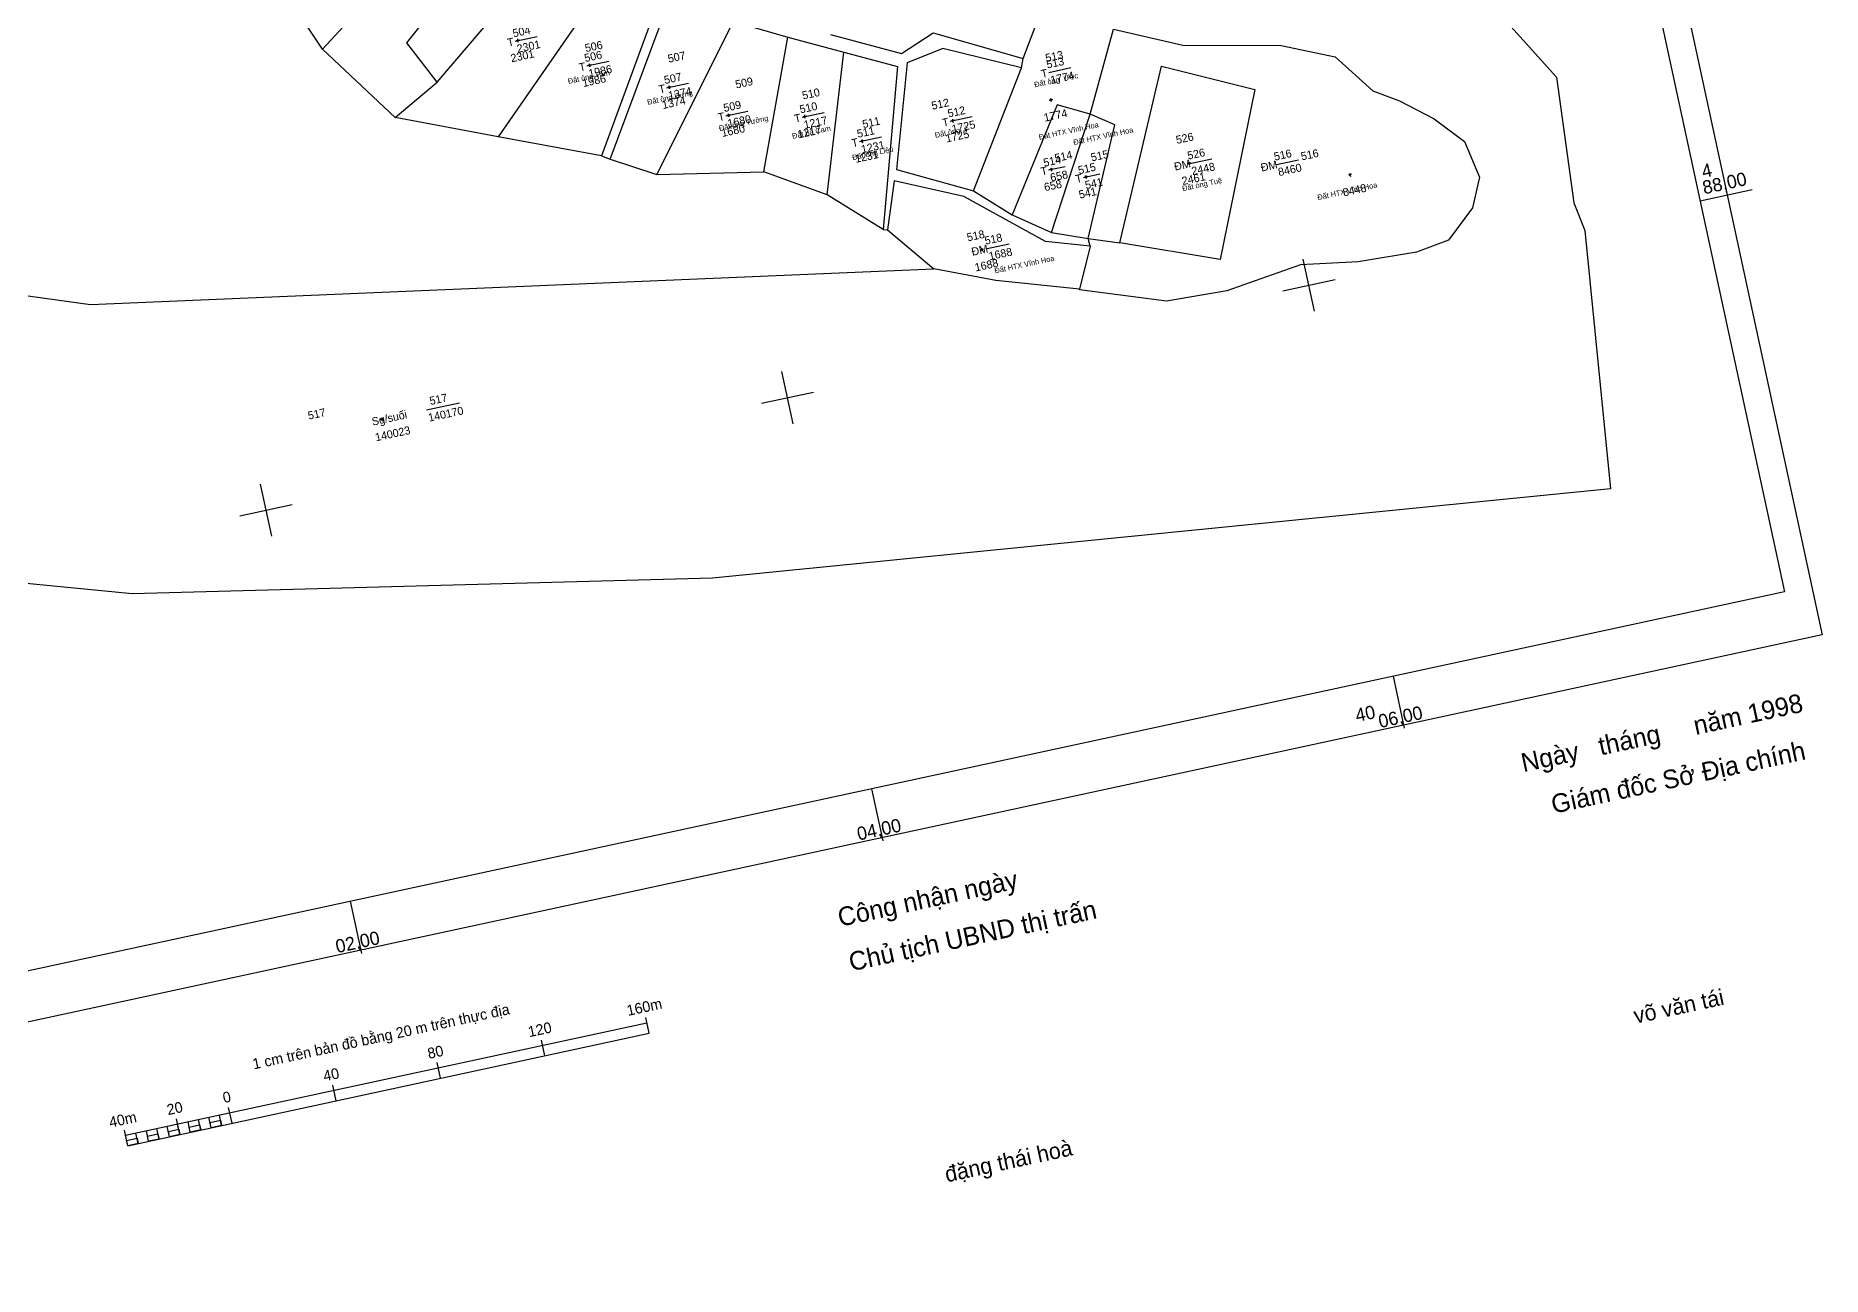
# Model space of a CAD drawing. Extents: x 537054 to 538409, y 1836408 to 1837892.
# Drawn here: x 537739 to 538409, y 1836470 to 1836935 of the extents above; entities that cross this region are included whole.
import ezdxf

# ---------------------------------------------------------------- set-up
doc = ezdxf.new("R2010")
doc.units = 0
for name, color, linetype in [('Level 11', 7, 'Continuous'), ('Level 15', 7, 'Continuous'), ('Level 2', 7, 'Continuous'), ('Level 22', 7, 'Continuous'), ('Level 45', 7, 'Continuous'), ('Level 56', 7, 'Continuous'), ('Level 63', 7, 'Continuous')]:
    doc.layers.add(name, color=color, linetype=linetype)

msp = doc.modelspace()

# ---------------------------------------------------------------- linework, layer by layer
at = {"layer": 'Level 11'}
for p, q in [((537919.91, 1836933.08), (537919.59, 1836933.01)), ((537920.14, 1836933.45), (537919.91, 1836933.08)), ((537919.91, 1836933.08), (537920.27, 1836932.84)), ((537920.08, 1836933.75), (537920.14, 1836933.45)), ((537920.51, 1836933.21), (537920.14, 1836933.45)), ((537920.27, 1836932.84), (537920.51, 1836933.21)), ((537920.27, 1836932.84), (537920.34, 1836932.54)), ((537920.82, 1836933.28), (537920.51, 1836933.21)), ((537946.77, 1836923.8), (537946.46, 1836923.73)), ((537947.01, 1836924.17), (537946.77, 1836923.8)), ((537946.77, 1836923.8), (537947.14, 1836923.56)), ((537946.94, 1836924.47), (537947.01, 1836924.17)), ((537947.38, 1836923.93), (537947.01, 1836924.17)), ((537947.14, 1836923.56), (537947.38, 1836923.93)), ((537947.14, 1836923.56), (537947.2, 1836923.26)), ((537947.69, 1836924), (537947.38, 1836923.93)), ((537976.65, 1836915.55), (537976.35, 1836915.48)), ((537976.89, 1836915.92), (537976.65, 1836915.55)), ((537976.65, 1836915.55), (537977.02, 1836915.31)), ((537976.82, 1836916.23), (537976.89, 1836915.92)), ((537977.26, 1836915.68), (537976.89, 1836915.92)), ((537977.02, 1836915.31), (537977.26, 1836915.68)), ((537977.02, 1836915.31), (537977.09, 1836915)), ((537977.56, 1836915.74), (537977.26, 1836915.68)), ((538119.77, 1836910.81), (538119.45, 1836910.75)), ((538120, 1836911.18), (538119.77, 1836910.81)), ((538119.77, 1836910.81), (538120.13, 1836910.58)), ((538119.94, 1836911.48), (538120, 1836911.18)), ((538120.37, 1836910.94), (538120, 1836911.18)), ((538120.13, 1836910.58), (538120.37, 1836910.94)), ((538120.13, 1836910.58), (538120.2, 1836910.27)), ((538120.68, 1836911.01), (538120.37, 1836910.94)), ((537998.9, 1836905.07), (537998.58, 1836905)), ((537999.13, 1836905.43), (537998.9, 1836905.07)), ((537998.9, 1836905.07), (537999.26, 1836904.83)), ((537999.07, 1836905.75), (537999.13, 1836905.43)), ((537999.5, 1836905.2), (537999.13, 1836905.43)), ((537999.26, 1836904.83), (537999.5, 1836905.2)), ((537999.26, 1836904.83), (537999.33, 1836904.52)), ((537999.82, 1836905.26), (537999.5, 1836905.2)), ((538027.48, 1836904.55), (538027.18, 1836904.48)), ((538027.72, 1836904.92), (538027.48, 1836904.55)), ((538027.48, 1836904.55), (538027.85, 1836904.31)), ((538027.65, 1836905.23), (538027.72, 1836904.92)), ((538028.09, 1836904.68), (538027.72, 1836904.92)), ((538027.85, 1836904.31), (538028.09, 1836904.68)), ((538027.85, 1836904.31), (538027.92, 1836904)), ((538028.39, 1836904.74), (538028.09, 1836904.68)), ((538082.98, 1836903), (538082.67, 1836902.94)), ((538083.21, 1836903.37), (538082.98, 1836903)), ((538082.98, 1836903), (538083.34, 1836902.77)), ((538083.15, 1836903.68), (538083.21, 1836903.37)), ((538083.58, 1836903.13), (538083.21, 1836903.37)), ((538083.34, 1836902.77), (538083.58, 1836903.13)), ((538083.34, 1836902.77), (538083.41, 1836902.45)), ((538083.88, 1836903.2), (538083.58, 1836903.13)), ((538048.98, 1836895.38), (538048.68, 1836895.31)), ((538049.22, 1836895.75), (538048.98, 1836895.38)), ((538048.98, 1836895.38), (538049.35, 1836895.14)), ((538049.15, 1836896.06), (538049.22, 1836895.75)), ((538049.58, 1836895.51), (538049.22, 1836895.75)), ((538049.35, 1836895.14), (538049.58, 1836895.51)), ((538049.35, 1836895.14), (538049.41, 1836894.83)), ((538049.89, 1836895.57), (538049.58, 1836895.51)), ((538171.78, 1836887.41), (538171.54, 1836887.04)), ((538171.71, 1836887.71), (538171.78, 1836887.41)), ((538172.14, 1836887.17), (538171.78, 1836887.41)), ((538119.88, 1836884.74), (538119.58, 1836884.67)), ((538120.12, 1836885.11), (538119.88, 1836884.74)), ((538119.88, 1836884.74), (538120.25, 1836884.5)), ((538120.05, 1836885.42), (538120.12, 1836885.11)), ((538120.49, 1836884.87), (538120.12, 1836885.11)), ((538120.25, 1836884.5), (538120.49, 1836884.87)), ((538120.25, 1836884.5), (538120.32, 1836884.19)), ((538120.79, 1836884.94), (538120.49, 1836884.87)), ((538132.91, 1836881.94), (538132.6, 1836881.87)), ((538133.14, 1836882.3), (538132.91, 1836881.94)), ((538132.91, 1836881.94), (538133.27, 1836881.7)), ((538133.08, 1836882.61), (538133.14, 1836882.3)), ((538133.51, 1836882.07), (538133.14, 1836882.3)), ((538133.27, 1836881.7), (538133.51, 1836882.07)), ((538133.27, 1836881.7), (538133.34, 1836881.39)), ((538133.81, 1836882.13), (538133.51, 1836882.07)), ((538171.54, 1836887.04), (538171.23, 1836886.98)), ((538171.54, 1836887.04), (538171.91, 1836886.81)), ((538171.91, 1836886.81), (538172.14, 1836887.17)), ((538171.91, 1836886.81), (538171.97, 1836886.5)), ((538172.45, 1836887.24), (538172.14, 1836887.17)), ((538231.9, 1836882.76), (538231.6, 1836882.7)), ((538232.14, 1836883.13), (538231.9, 1836882.76)), ((538231.9, 1836882.76), (538232.27, 1836882.53)), ((538232.07, 1836883.44), (538232.14, 1836883.13)), ((538232.51, 1836882.9), (538232.14, 1836883.13)), ((538232.27, 1836882.53), (538232.51, 1836882.9)), ((538232.27, 1836882.53), (538232.33, 1836882.22)), ((538232.81, 1836882.96), (538232.51, 1836882.9)), ((538093.91, 1836854.65), (538093.6, 1836854.59)), ((538094.14, 1836855.02), (538093.91, 1836854.65)), ((538093.91, 1836854.65), (538094.27, 1836854.41)), ((538094.08, 1836855.32), (538094.14, 1836855.02)), ((538094.51, 1836854.78), (538094.14, 1836855.02)), ((538094.27, 1836854.41), (538094.51, 1836854.78)), ((538094.27, 1836854.41), (538094.34, 1836854.11)), ((538094.81, 1836854.85), (538094.51, 1836854.78)), ((537869.09, 1836790.97), (537868.78, 1836790.91)), ((537869.33, 1836791.34), (537869.09, 1836790.97)), ((537869.09, 1836790.97), (537869.46, 1836790.74)), ((537869.26, 1836791.65), (537869.33, 1836791.34)), ((537869.7, 1836791.1), (537869.33, 1836791.34)), ((537869.46, 1836790.74), (537869.7, 1836791.1)), ((537869.46, 1836790.74), (537869.52, 1836790.43)), ((537870.01, 1836791.17), (537869.7, 1836791.1))]:
    msp.add_line(p, q, dxfattribs=at)
for centre in [(537920.21, 1836933.14), (537947.07, 1836923.86), (537976.96, 1836915.61), (538120.07, 1836910.88), (537999.2, 1836905.13), (538027.78, 1836904.61), (538083.28, 1836903.07), (538049.28, 1836895.44), (538120.18, 1836884.81), (538133.21, 1836882), (538171.84, 1836887.11), (538232.2, 1836882.83), (538094.21, 1836854.72), (537869.39, 1836791.04)]:
    msp.add_circle(centre, 0.075, dxfattribs=at)
at = {"layer": 'Level 15'}
for p, q in [((537919.23, 1836932.93), (537927.44, 1836934.71)), ((537946.1, 1836923.65), (537954.32, 1836925.43)), ((538119.32, 1836921.2), (538127.53, 1836922.98)), ((537975.98, 1836915.4), (537984.19, 1836917.18)), ((537998.23, 1836904.93), (538006.44, 1836906.71)), ((538026.81, 1836904.41), (538035.02, 1836906.19)), ((538082.3, 1836902.87), (538090.51, 1836904.64)), ((538048.3, 1836895.24), (538056.51, 1836897.01)), ((538172.18, 1836887.06), (538180.39, 1836888.83)), ((538204.65, 1836886.7), (538212.86, 1836888.47)), ((538119.21, 1836884.61), (538125.37, 1836885.94)), ((538132.24, 1836881.8), (538138.4, 1836883.13)), ((538096.17, 1836855.15), (538104.38, 1836856.92)), ((537886.02, 1836794.63), (537898.34, 1836797.29))]:
    msp.add_line(p, q, dxfattribs=at)
at = {"layer": 'Level 22'}
for points in [[(538259.2, 1837051.76), (538248.06, 1836988.3), (538280.15, 1836952.27), (538309.68, 1836919.41), (538316.12, 1836872.23), (538320.22, 1836861.91), (538329.93, 1836765), (537993.13, 1836731.52), (537775.64, 1836725.66), (537573.17, 1836745.46), (537359.68, 1836759.15), (537313.35, 1836761.44), (537285.97, 1836888.25)], [(537846.95, 1836929.85), (537899.58, 1836986.94)], [(537889.99, 1836917.55), (537878.57, 1836932.33), (537915.86, 1836979.05)], [(537889.99, 1836917.55), (537935.5, 1836970.93)], [(537957.09, 1836960.94), (537912.88, 1836897.09)], [(537957.09, 1836960.94), (537972.78, 1836947.67), (537951.52, 1836889.92)], [(538109.7, 1836926.45), (538118.73, 1836950.59)], [(537846.95, 1836929.85), (537836.27, 1836946.08)], [(537954.84, 1836888.7), (537976.67, 1836947.26), (538001.08, 1836940.32)], [(537972.26, 1836882.9), (538001.08, 1836940.32)], [(538001.08, 1836940.32), (538021.48, 1836934.4)], [(538012.41, 1836883.91), (538021.48, 1836934.4)], [(538021.48, 1836934.4), (538042.4, 1836928.81)], [(538037.4, 1836935.45), (538064.01, 1836928.29), (538075.92, 1836936.02)], [(538075.92, 1836936.02), (538109.7, 1836926.45)], [(538143.58, 1836937.36), (538169.57, 1836931.45), (538206.45, 1836931.3), (538226.64, 1836927.01), (538240.74, 1836914.33), (538250.73, 1836910.51), (538263.73, 1836903.77), (538275.13, 1836895.28), (538280.8, 1836881.97), (538278.1, 1836870.44), (538269.19, 1836858.23), (538257.18, 1836853.85), (538235.27, 1836850.11), (538213.59, 1836849.01), (538186.08, 1836839.3), (538163.4, 1836835.39), (538130.79, 1836839.7), (538130.85, 1836839.86)], [(538134.77, 1836905.58), (538143.58, 1836937.36)], [(537874.24, 1836904.25), (537846.95, 1836929.85)], [(538036.22, 1836875.29), (538042.4, 1836928.81)], [(538042.4, 1836928.81), (538062.57, 1836923.42), (538057.13, 1836862.29)], [(538109, 1836922.93), (538079.55, 1836930.22), (538066.19, 1836924.74), (538062.24, 1836884.75), (538091.06, 1836876.8)], [(538091.06, 1836876.8), (538109, 1836922.93)], [(538109, 1836922.93), (538109.7, 1836926.45)], [(538145.94, 1836857.3), (538161.56, 1836923.48), (538196.49, 1836914.73), (538183.5, 1836851.05), (538145.94, 1836857.3)], [(537874.24, 1836904.25), (537889.99, 1836917.55)], [(538134.77, 1836905.58), (538122.4, 1836909), (538105.58, 1836867.77)], [(537912.88, 1836897.09), (537874.24, 1836904.25)], [(538120.26, 1836861.13), (538134.77, 1836905.58)], [(538134.05, 1836858.96), (538144.09, 1836901.58), (538134.77, 1836905.58)], [(537951.52, 1836889.92), (537912.88, 1836897.09)], [(537951.52, 1836889.92), (537954.84, 1836888.7)], [(537954.84, 1836888.7), (537972.26, 1836882.9)], [(537972.26, 1836882.9), (538012.41, 1836883.91)], [(538036.22, 1836875.29), (538012.41, 1836883.91)], [(538057.13, 1836862.29), (538036.22, 1836875.29)], [(538134.77, 1836856), (538118.08, 1836857.84), (538087.43, 1836874.64), (538061.27, 1836880.51), (538058.75, 1836862.13)], [(538091.06, 1836876.8), (538105.58, 1836867.77)], [(538105.58, 1836867.77), (538120.26, 1836861.13)], [(537548.21, 1836863.51), (537760.05, 1836834.22), (538076.19, 1836847.48)], [(538057.13, 1836862.29), (538058.75, 1836862.13)], [(538058.75, 1836862.13), (538076.19, 1836847.48)], [(538120.26, 1836861.13), (538134.05, 1836858.96)], [(538134.77, 1836856), (538130.85, 1836839.86)], [(538134.77, 1836856), (538134.05, 1836858.96)], [(538134.05, 1836858.96), (538145.94, 1836857.3)], [(538130.85, 1836839.86), (538099.45, 1836843.15), (538076.19, 1836847.48)]]:
    msp.add_lwpolyline(points, dxfattribs=at)
at = {"layer": 'Level 63'}
for p, q in [((538363.43, 1836873.1), (538382.98, 1836877.32)), ((538218.92, 1836831.68), (538214.7, 1836851.22)), ((538207.03, 1836839.34), (538226.58, 1836843.56)), ((538023.42, 1836789.47), (538019.2, 1836809.02)), ((538011.54, 1836797.13), (538031.09, 1836801.35)), ((537827.93, 1836747.26), (537823.71, 1836766.81)), ((537816.04, 1836754.93), (537835.59, 1836759.15)), ((538252.68, 1836675.28), (538248.46, 1836694.83)), ((538057.19, 1836633.07), (538052.97, 1836652.62)), ((537861.69, 1836590.87), (537857.47, 1836610.42)), ((537969.46, 1836560.93), (537968.19, 1836566.8)), ((537773.12, 1836522.64), (537968.61, 1836564.84)), ((537773.96, 1836518.73), (537969.46, 1836560.93)), ((537930.36, 1836552.49), (537929.09, 1836558.36)), ((537891.26, 1836544.05), (537889.99, 1836549.92)), ((537852.16, 1836535.61), (537850.89, 1836541.47)), ((537813.06, 1836527.17), (537811.79, 1836533.03)), ((537789.6, 1836522.1), (537788.76, 1836526.01)), ((537793.51, 1836522.95), (537792.24, 1836528.81)), ((537793.51, 1836522.95), (537792.66, 1836526.86)), ((537797.42, 1836523.79), (537796.57, 1836527.7)), ((537801.33, 1836524.64), (537800.48, 1836528.55)), ((537805.24, 1836525.48), (537804.39, 1836529.39)), ((537809.15, 1836526.32), (537808.3, 1836530.23)), ((537773.96, 1836518.73), (537772.69, 1836524.59)), ((537773.96, 1836518.73), (537773.12, 1836522.64)), ((537777.87, 1836519.57), (537777.03, 1836523.48)), ((537781.78, 1836520.42), (537780.94, 1836524.33)), ((537785.69, 1836521.26), (537784.85, 1836525.17))]:
    msp.add_line(p, q, dxfattribs=at)
for points in [[(537294.94, 1836469.79), (537054.37, 1837584.12), (538168.69, 1837824.69), (538409.27, 1836710.36)], [(537319.86, 1836494.35), (537087.72, 1837569.58), (538162.95, 1837801.71), (538395.09, 1836726.48)], [(537797.42, 1836523.79), (537797, 1836525.75), (537800.91, 1836526.59), (537801.33, 1836524.64)], [(537805.24, 1836525.48), (537804.82, 1836527.44), (537808.73, 1836528.28), (537809.15, 1836526.32)], [(537773.96, 1836518.73), (537773.54, 1836520.68), (537777.45, 1836521.53), (537777.87, 1836519.57)], [(537781.78, 1836520.42), (537781.36, 1836522.37), (537785.27, 1836523.22), (537785.69, 1836521.26)], [(537789.6, 1836522.1), (537789.18, 1836524.06), (537793.09, 1836524.9), (537793.51, 1836522.95)]]:
    msp.add_lwpolyline(points, close=True, dxfattribs=at)

# ---------------------------------------------------------------- texts
at = {"layer": 'Level 15'}
for s, p in [('T', (537916.62, 1836930.83)), ('504', (537918.62, 1836934.34)), ('2301', (537920.18, 1836928.53)), ('506', (537945.49, 1836925.06)), ('T', (537943.49, 1836921.56)), ('1986', (537947.05, 1836919.26)), ('507', (537975.37, 1836916.81)), ('T', (538116.71, 1836919.1)), ('513', (538118.71, 1836922.61)), ('1774', (538120.27, 1836916.8)), ('T', (537973.36, 1836913.3)), ('1374', (537976.93, 1836911)), ('509', (537997.62, 1836906.34)), ('510', (538026.2, 1836905.82)), ('512', (538081.69, 1836904.27)), ('T', (537995.61, 1836902.83)), ('1680', (537999.18, 1836900.53)), ('T', (538024.2, 1836902.31)), ('1217', (538027.76, 1836900.01)), ('511', (538047.69, 1836896.64)), ('T', (538079.68, 1836900.77)), ('1725', (538083.25, 1836898.47)), ('T', (538045.69, 1836893.14)), ('1231', (538049.25, 1836890.84)), ('514', (538117.58, 1836885.79)), ('ĐM', (538166.63, 1836884.33)), ('526', (538171.57, 1836888.46)), ('2448', (538173.13, 1836882.66)), ('ĐM', (538199.1, 1836883.97)), ('516', (538204.04, 1836888.1)), ('T', (538116.6, 1836882.51)), ('658', (538120.16, 1836880.21)), ('T', (538129.62, 1836879.7)), ('515', (538130.6, 1836882.98)), ('541', (538133.19, 1836877.4)), ('8460', (538205.59, 1836882.3)), ('518', (538095.56, 1836856.55)), ('ĐM', (538090.62, 1836852.42)), ('1688', (538097.12, 1836850.75)), ('517', (537887.46, 1836796.48)), ('Sg/suối', (537865.81, 1836788.73)), ('140170', (537886.97, 1836790.23))]:
    msp.add_text(s, height=3, rotation=12.1827, dxfattribs=at).set_placement(p)
at = {"layer": 'Level 2'}
for s, p in [('Đất ông Tầm', (537939.2, 1836916.86)), ('Đất ông  Ước', (538114.06, 1836915.57)), ('Đất ông Hưng', (537968.92, 1836909.01)), ('Đất ông Tưởng', (537995.84, 1836899.2)), ('Đất bà Cam', (538023.26, 1836896.29)), ('Đất ông  ý', (538076.77, 1836896.63)), ('Đất HTX Vĩnh Hoa', (538115.76, 1836895.9)), ('Đất HTX Vĩnh Hoa', (538128.72, 1836893.94)), ('Đất ông Liệu', (538045.81, 1836888.25)), ('Đất ông Tuệ', (538169.52, 1836876.61)), ('Đất HTX Vĩnh Hoa', (538220.21, 1836873.3)), ('Đất HTX Vĩnh Hoa', (538099.15, 1836845.8))]:
    msp.add_text(s, height=2, rotation=12.1827, dxfattribs=at).set_placement(p)
at = {"layer": 'Level 45'}
for s, p in [('506', (537945.71, 1836928.76)), ('507', (537976.8, 1836924.79)), ('513', (538118.35, 1836925.05)), ('509', (538002.08, 1836915.14)), ('510', (538027.15, 1836911.02)), ('512', (538075.62, 1836907.17)), ('511', (538049.73, 1836900.25)), ('526', (538167.3, 1836894.36)), ('514', (538121.81, 1836887.53)), ('515', (538135.38, 1836887.8)), ('516', (538214.15, 1836888.17)), ('518', (538088.92, 1836857.81)), ('517', (537841.85, 1836790.97))]:
    msp.add_text(s, height=3, rotation=12.1827, dxfattribs=at).set_placement(p)
at = {"layer": 'Level 56'}
for s, p in [('2301', (537917.88, 1836924.97)), ('1986', (537944.75, 1836915.69)), ('1374', (537974.63, 1836907.44)), ('1680', (537996.87, 1836896.96)), ('1217', (538025.46, 1836896.44)), ('1774', (538117.74, 1836902.7)), ('1725', (538080.95, 1836894.89)), ('1231', (538046.95, 1836887.27)), ('658', (538117.86, 1836876.63)), ('2461', (538169.51, 1836878.93)), ('541', (538130.88, 1836873.83)), ('8448', (538229.88, 1836874.66)), ('1688', (538091.88, 1836846.54)), ('140023', (537867.07, 1836782.86))]:
    msp.add_text(s, height=3, rotation=12.1827, dxfattribs=at).set_placement(p)
at = {"layer": 'Level 63'}
for s, height, p in [('88,00', 5, (538364.96, 1836875.48)), ('4', 5, (538364.67, 1836881.56)), ('Ngày   tháng     năm 1998 ', 7, (538297.22, 1836658.8)), ('40', 5, (538234.8, 1836677.56)), ('06,00', 5, (538243.46, 1836675.33)), ('Giám đốc Sở Địa chính', 7, (538308.49, 1836643.2)), ('04,00', 5, (538047.97, 1836633.13)), ('Công nhận ngày', 7, (538041.02, 1836600.82)), ('Chủ tịch UBND thị trấn', 7, (538045.18, 1836584.12)), ('02,00', 5, (537852.47, 1836590.92)), ('160m', 4, (537961.51, 1836567.4)), ('võ văn tái', 6, (538339.29, 1836564.48)), ('1 cm trên bản đồ bằng 20 m trên thực địa', 4, (537821.22, 1836547.35)), ('120', 4, (537924.5, 1836559.41)), ('80', 4, (537886.83, 1836551.28)), ('40', 4, (537847.73, 1836542.84)), ('0', 4, (537810.06, 1836534.71)), ('20', 4, (537789.08, 1836530.18)), ('40m', 4, (537767.43, 1836525.5)), ('đặng thái hoà', 6, (538081.04, 1836504.98))]:
    msp.add_text(s, height=height, rotation=12.1827, dxfattribs=at).set_placement(p)

doc.saveas('drawing.dxf')
